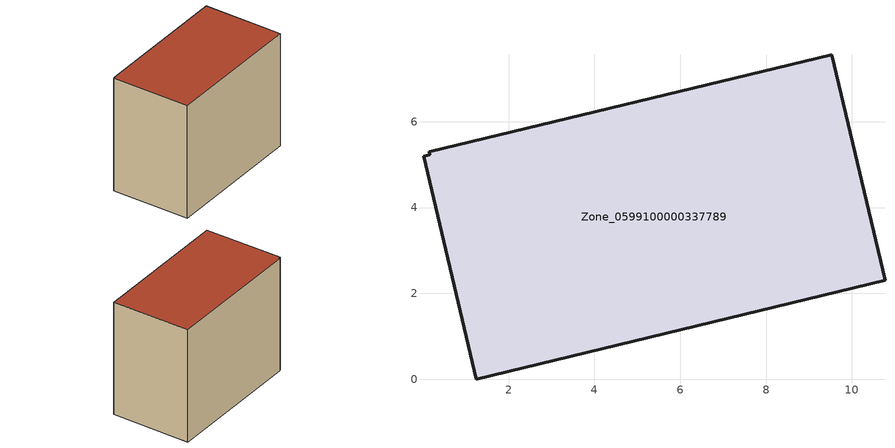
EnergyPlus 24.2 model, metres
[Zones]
Zone_0599100000337789
 floor ground (C_G): 0.02,5.19 0.16,5.23 0.15,5.29 9.53,7.56 10.77,2.3 1.25,0 z0
 wall outside (C_F): 10.77,2.3 9.53,7.56 0.15,5.29 0.16,5.23 0.02,5.19 1.25,0 10.77,2.3 z0:7.96
 roof outside (C_R): 0.16,5.23 0.02,5.19 1.25,0 10.77,2.3 9.53,7.56 0.15,5.29 z7.96
[BUILDING]
Pand.0599100000337789: North Axis=0; Terrain=City; Loads Convergence Tolerance Value=0.04; Temperature Convergence Tolerance Value=0.4; Solar Distribution=FullExterior; Maximum Number of Warmup Days=25; Minimum Number of Warmup Days=1
[Site:Location]
Rotterdam.The.Hague.AP_ZH_NLD Design_Conditions: Latitude=51.96; Longitude=4.45; Time Zone=1; Elevation=-4.5
[SITE:GROUNDTEMPERATURE:BUILDINGSURFACE]
18, 18, 18, 18, 18, 18, 18, 18, 18, 18, 18, 18
[MATERIAL] Thermal Absorptance=0.9; Solar Absorptance=0.7; Visible Absorptance=0.7
Name | Roughness | Thickness | Conductivity | Density | Specific Heat
G.TI.1975-1991 | MediumSmooth | 0.15 | 0.288461 | 540 | 1210
F.TI.1975-1991 | Rough | 0.3 | 0.230769 | 1920 | 840
R.TI.1975-1991 | MediumRough | 0.2 | 0.153846 | 1500 | 1000
[CONSTRUCTION]
C_G: G.TI.1975-1991
C_F: F.TI.1975-1991
C_R: R.TI.1975-1991
[ZONE]
Zone_0599100000337789: Type=1; Multiplier=1; Ceiling Height=Autocalculate; Volume=Autocalculate; Floor Area=autocalculate; Part of Total Floor Area=Yes
[ZONEINFILTRATION:DESIGNFLOWRATE]
Infil_Zone_0599100000337789: Zone or ZoneList or Space or SpaceList=Zone_0599100000337789; Schedule=AlwaysOn; Design Flow Rate Calculation Method=Flow/Area; Flow Rate per Floor Area=0.003; Constant Term Coefficient=1; Temperature Term Coefficient=0; Velocity Term Coefficient=0; Velocity Squared Term Coefficient=0
[HVACTEMPLATE:ZONE:IDEALLOADSAIRSYSTEM]
Zone_0599100000337789: Maximum Heating Supply Air Temperature=50; Minimum Cooling Supply Air Temperature=13; Maximum Heating Supply Air Humidity Ratio=0.0156; Minimum Cooling Supply Air Humidity Ratio=0.0077; Heating Limit=NoLimit; Cooling Limit=NoLimit; Dehumidification Control Type=ConstantSensibleHeatRatio; Cooling Sensible Heat Ratio=0.7; Dehumidification Setpoint=60; Humidification Control Type=None; Humidification Setpoint=30; Outdoor Air Method=None; Outdoor Air Flow Rate per Person=0.00944; Outdoor Air Flow Rate per Zone Floor Area=0; Outdoor Air Flow Rate per Zone=0; Demand Controlled Ventilation Type=None; Outdoor Air Economizer Type=NoEconomizer; Heat Recovery Type=None; Sensible Heat Recovery Effectiveness=0.7; Latent Heat Recovery Effectiveness=0.65
[ZONECONTROL:THERMOSTAT]
ThermostatControl_Zone_0599100000337789: Zone or ZoneList=Zone_0599100000337789; Control Type Schedule=DualSetpointControlType; Control 1=Thermostat_Zone_0599100000337789; Temperature Difference Between Cutout And Setpoint=0
[THERMOSTATSETPOINT:DUALSETPOINT]
Thermostat_Zone_0599100000337789: Heating Setpoint Temperature Schedule=HeatingSetpoint_Zone_0599100000337789; Cooling Setpoint Temperature Schedule=CoolingSetpoint_Zone_0599100000337789
[SCHEDULE:COMPACT]
HeatingSetpoint_Zone_0599100000337789: Through: 12/31, For: AllDays, Until: 24:00, 21
CoolingSetpoint_Zone_0599100000337789: Through: 12/31, For: AllDays, Until: 24:00, 24
DualSetpointControlType: Through: 12/31, For: AllDays, Until: 24:00, 4
AlwaysOn: Through: 12/31, For: AllDays, Until: 24:00, 1
